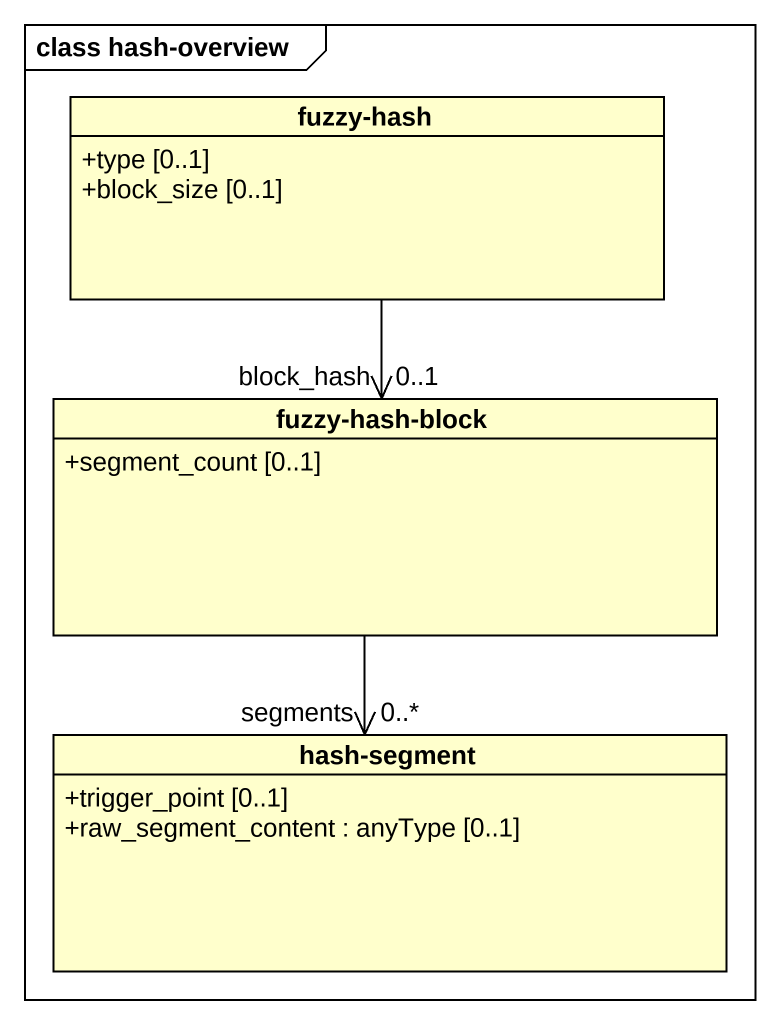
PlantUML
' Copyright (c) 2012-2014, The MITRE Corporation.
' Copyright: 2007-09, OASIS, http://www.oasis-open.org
@startuml
mainframe class hash-overview
hide circle
hide empty members
skinparam classAttributeIconSize 0
class "fuzzy-hash" as fuzzy_hash {
  +type [0..1]
  +block_size [0..1]
}
class "fuzzy-hash-block" as fuzzy_hash_block {
  +segment_count [0..1]
}
class "hash-segment" as hash_segment {
  +trigger_point [0..1]
  +raw_segment_content : anyType [0..1]
}
fuzzy_hash_block "block_hash\n0..1" <-up- fuzzy_hash
hash_segment "segments\n0..*" <-up- fuzzy_hash_block
@enduml
